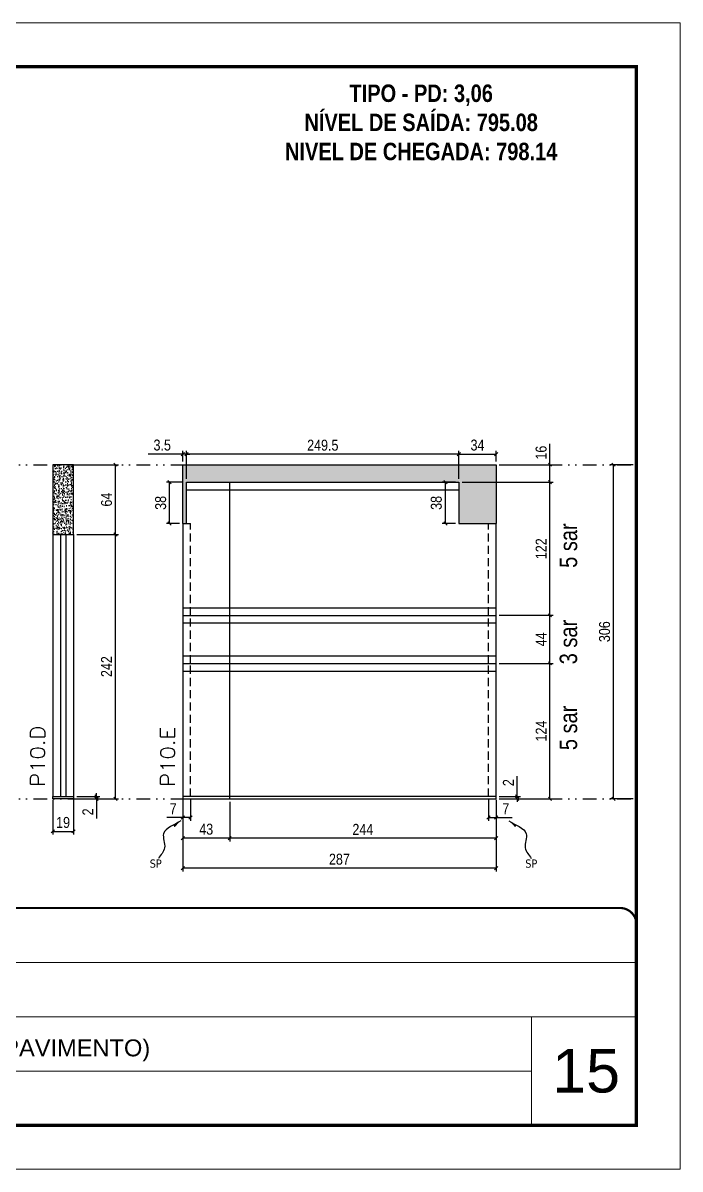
# Model space of a CAD drawing. Extents: x 14400 to 27878, y -21631 to 6985.
# Drawn here: x 18480 to 19082, y 2489 to 3539 of the extents above; entities that cross this region are included whole.
import ezdxf

# ---------------------------------------------------------------- set-up
doc = ezdxf.new("R2010")
doc.units = 0
for name, pattern in [('CONTINUO', [0]), ('DASHED', [0.75, 0.5, -0.25]), ('DIVIDE2', [0.625, 0.25, -0.125, 0, -0.125, 0, -0.125]), ('HIDDEN', [0.375, 0.25, -0.125])]:
    doc.linetypes.add(name, pattern=pattern)
for name, color, linetype, lineweight in [('CARIMBO', 255, 'Continuous', 9), ('Folhas', 255, 'Continuous', 9), ('SARRAFO DE PRESSAO', 251, 'DASHED', 9), ('Texto Seção', 7, 'Continuous', 15)]:
    doc.layers.add(name, color=color, linetype=linetype, lineweight=lineweight)
for name, color, linetype in [('COTA', 241, 'Continuous'), ('NOMENCLATURA', 7, 'Continuous'), ('Nível', 160, 'Continuous'), ('Painéis', 200, 'Continuous'), ('SARR_2.2x7', 40, 'Continuous'), ('Sarrafo de Pressão', 42, 'HIDDEN'), ('texto', 7, 'Continuous')]:
    doc.layers.add(name, color=color, linetype=linetype)
doc.styles.add('ARIAL', font='arial.ttf')
doc.styles.add('ARIAL_NARROW', font='ARIALN.TTF', dxfattribs={"height": 0.2})
doc.styles.add('COTA TECNICA', font='techl___.ttf', dxfattribs={"height": 10})
doc.styles.add('COTA TECNICA-50', font='techl___.ttf', dxfattribs={"height": 10})
doc.styles.add('REGUA-120', font='ROMANS.shx', dxfattribs={"height": 15})
doc.styles.add('ROMANC', font='techb___.ttf', dxfattribs={"height": 2.5})
doc.styles.get("Standard").update_dxf_attribs({"font": 'arial.ttf'})
doc.dimstyles.new('COTA PAINEL-50', dxfattribs={"dimtxt": 10, "dimasz": 3, "dimexe": 3, "dimexo": 3, "dimgap": 3, "dimtad": 1, "dimdec": 1, "dimzin": 12, "dimdsep": 46, "dimtxsty": 'COTA TECNICA-50', "dimblk1": 'OBLIQUE', "dimblk2": 'OBLIQUE', "dimsah": 1, "dimcen": 0.9, "dimclrd": 4, "dimclre": 4, "dimclrt": 240, "dimadec": 1, "dimazin": 3, "dimtfac": 1, "dimtdec": 1, "dimtmove": 0, "dimatfit": 3, "dimfxl": 1, "dimtolj": 1, "dimtzin": 12, "dimarcsym": 0})
doc.dimstyles.new('PAINEL', dxfattribs={"dimtxt": 10, "dimasz": 3, "dimexe": 3, "dimexo": 3, "dimgap": 3, "dimtad": 1, "dimdec": 1, "dimzin": 12, "dimdsep": 46, "dimtxsty": 'COTA TECNICA', "dimblk1": 'OBLIQUE', "dimblk2": 'OBLIQUE', "dimsah": 1, "dimcen": 0.9, "dimclrd": 4, "dimclre": 4, "dimclrt": 240, "dimadec": 1, "dimazin": 3, "dimtfac": 1, "dimtdec": 1, "dimtmove": 0, "dimatfit": 3, "dimfxl": 1, "dimtolj": 1, "dimtzin": 12, "dimarcsym": 0})
doc.dimstyles.get("Standard").update_dxf_attribs({"dimtxt": 0.18, "dimasz": 0.18, "dimexe": 0.18, "dimexo": 0.0625, "dimgap": 0.09, "dimtad": 0, "dimtih": 1, "dimtoh": 1, "dimdec": 4, "dimzin": 0, "dimdsep": 46, "dimtxsty": 'Standard', "dimcen": 0.09, "dimadec": 0, "dimazin": 0, "dimtfac": 1, "dimtdec": 4, "dimtofl": 0, "dimtmove": 0, "dimatfit": 3, "dimfxl": 1, "dimtolj": 1, "dimtzin": 0, "dimarcsym": 0})

# ---------------------------------------------------------------- blocks, each defined once
blk = doc.blocks.new('9999999999')
at = {"color": 30, "linetype": 'CONTINUO'}
for p, q in [((98564.6, 34379.6), (99584, 34379.6)), ((98564.6, 34329.8), (99488, 34329.8)), ((99584, 34329.8), (99488, 34329.8)), ((99488, 34329.8), (99488, 34230.2)), ((98564.6, 34280), (99488, 34280))]:
    blk.add_line(p, q, dxfattribs=at)
at = {"color": 30, "linetype": 'CONTINUO', "const_width": 2}
blk.add_lwpolyline([(99584, 34230.2), (99584, 34414.4, 0.414214), (99569, 34429.4), (98229, 34429.4, 0.414214), (98214, 34414.4), (98214, 34245.2, 0.414214), (98229, 34230.2), (99584, 34230.2)], format="xyb", dxfattribs=at)
at = {"layer": 'Folhas'}
blk.add_lwpolyline([(98139, 34190.2), (99624, 34190.2), (99624, 35240.2), (98139, 35240.2)], close=True, dxfattribs=at)
at = {"layer": 'Folhas', "color": 30, "const_width": 3}
blk.add_lwpolyline([(98214, 34230.2), (99584, 34230.2), (99584, 35200.2), (98214, 35200.2)], close=True, dxfattribs=at)
at = {"color": 7, "linetype": 'Continuous', "ltscale": 5, "style": 'ARIAL'}
blk.add_text('TIPO (7° AO 21° PAVIMENTO)', height=15.483, dxfattribs=at).set_placement((98837.7, 34293.5))
blk = doc.blocks.new('_Oblique')
at = {"color": 0, "linetype": 'ByBlock', "lineweight": -2}
blk.add_line((-0.5, -0.5), (0.5, 0.5), dxfattribs=at)
blk = doc.blocks.new('*D1530')
at = {"layer": 'COTA', "color": 4, "lineweight": -2, "transparency": 16777216}
for p, q in [((18626.4, 2827.3), (18626.4, 2761.7)), ((18913.4, 2827.3), (18913.4, 2761.7)), ((18913.4, 2764.7), (18626.4, 2764.7))]:
    blk.add_line(p, q, dxfattribs=at)
at = {"layer": 'Defpoints', "color": 0, "transparency": 16777216}
for p in [(18626.4, 2830.3), (18913.4, 2830.3), (18626.4, 2764.7)]:
    blk.add_point(p, dxfattribs=at)
at = {"layer": 'COTA', "color": 4, "lineweight": -2, "transparency": 16777216, "xscale": 3, "yscale": 3, "zscale": 3, "rotation": 180}
blk.add_blockref('_Oblique', (18626.4, 2764.7), dxfattribs=at)
at = {"layer": 'COTA', "color": 4, "lineweight": -2, "transparency": 16777216, "xscale": 3, "yscale": 3, "zscale": 3}
blk.add_blockref('_Oblique', (18913.4, 2764.7), dxfattribs=at)
at = {"layer": 'COTA', "color": 240, "transparency": 16777216, "insert": (18769.9, 2772.8), "char_height": 10, "attachment_point": 5, "style": 'COTA TECNICA'}
blk.add_mtext('\\A1;287', dxfattribs=at)
blk = doc.blocks.new('*D1531')
at = {"layer": 'COTA', "color": 4, "lineweight": -2, "transparency": 16777216}
for p, q in [((18906.4, 2827.3), (18906.4, 2808)), ((18913.4, 2825.3), (18913.4, 2808)), ((18906.4, 2811), (18913.4, 2811)), ((18913.4, 2811), (18928.2, 2811))]:
    blk.add_line(p, q, dxfattribs=at)
at = {"layer": 'Defpoints', "color": 0, "transparency": 16777216}
for p in [(18906.4, 2830.3), (18913.4, 2828.3), (18913.4, 2811)]:
    blk.add_point(p, dxfattribs=at)
at = {"layer": 'COTA', "color": 4, "lineweight": -2, "transparency": 16777216, "xscale": 3, "yscale": 3, "zscale": 3, "rotation": 180}
blk.add_blockref('_Oblique', (18906.4, 2811), dxfattribs=at)
at = {"layer": 'COTA', "color": 4, "lineweight": -2, "transparency": 16777216, "xscale": 3, "yscale": 3, "zscale": 3}
blk.add_blockref('_Oblique', (18913.4, 2811), dxfattribs=at)
at = {"layer": 'COTA', "color": 240, "transparency": 16777216, "insert": (18922.3, 2819.1), "char_height": 10, "attachment_point": 5, "style": 'COTA TECNICA-50'}
blk.add_mtext('\\A1;7', dxfattribs=at)
blk = doc.blocks.new('*D1532')
at = {"layer": 'COTA', "color": 4, "lineweight": -2, "transparency": 16777216}
for p, q in [((18626.4, 2825.3), (18626.4, 2808)), ((18633.4, 2827.3), (18633.4, 2808)), ((18626.4, 2811), (18611.7, 2811)), ((18633.4, 2811), (18626.4, 2811))]:
    blk.add_line(p, q, dxfattribs=at)
at = {"layer": 'Defpoints', "color": 0, "transparency": 16777216}
for p in [(18626.4, 2828.3), (18633.4, 2830.3), (18626.4, 2811)]:
    blk.add_point(p, dxfattribs=at)
at = {"layer": 'COTA', "color": 4, "lineweight": -2, "transparency": 16777216, "xscale": 3, "yscale": 3, "zscale": 3, "rotation": 180}
blk.add_blockref('_Oblique', (18626.4, 2811), dxfattribs=at)
at = {"layer": 'COTA', "color": 4, "lineweight": -2, "transparency": 16777216, "xscale": 3, "yscale": 3, "zscale": 3}
blk.add_blockref('_Oblique', (18633.4, 2811), dxfattribs=at)
at = {"layer": 'COTA', "color": 240, "transparency": 16777216, "insert": (18617.6, 2819.1), "char_height": 10, "attachment_point": 5, "style": 'COTA TECNICA-50'}
blk.add_mtext('\\A1;7', dxfattribs=at)
blk = doc.blocks.new('*D1533')
at = {"layer": 'COTA', "color": 4, "lineweight": -2, "transparency": 16777216}
for p, q in [((18932.7, 2830.3), (18932.7, 2849.1)), ((18916.4, 2830.3), (18935.7, 2830.3)), ((18916.4, 2828.3), (18935.7, 2828.3)), ((18932.7, 2828.3), (18932.7, 2830.3)), ((18932.7, 2828.3), (18932.7, 2825.3))]:
    blk.add_line(p, q, dxfattribs=at)
at = {"layer": 'Defpoints', "color": 0, "transparency": 16777216}
for p in [(18913.4, 2830.3), (18913.4, 2828.3), (18932.7, 2828.3)]:
    blk.add_point(p, dxfattribs=at)
at = {"layer": 'COTA', "color": 4, "lineweight": -2, "transparency": 16777216, "xscale": 3, "yscale": 3, "zscale": 3}
for p, rotation in [((18932.7, 2830.3), 270), ((18932.7, 2828.3), 90)]:
    blk.add_blockref('_Oblique', p, dxfattribs=dict(at, rotation=rotation))
at = {"layer": 'COTA', "color": 240, "transparency": 16777216, "insert": (18924.7, 2843), "char_height": 10, "attachment_point": 5, "rotation": 90, "style": 'COTA TECNICA-50'}
blk.add_mtext('\\A1;2', dxfattribs=at)
blk = doc.blocks.new('*D1534')
at = {"layer": 'COTA', "color": 4, "linetype": 'ByBlock', "lineweight": -2, "transparency": 16777216}
for p, q in [((18916.4, 2952.3), (18965.8, 2952.3)), ((18962.8, 2828.3), (18962.8, 2952.3)), ((18916.4, 2828.3), (18965.8, 2828.3))]:
    blk.add_line(p, q, dxfattribs=at)
at = {"layer": 'Defpoints', "color": 0, "linetype": 'ByBlock', "transparency": 16777216}
for p in [(18913.4, 2952.3), (18962.8, 2952.3), (18913.4, 2828.3)]:
    blk.add_point(p, dxfattribs=at)
at = {"layer": 'COTA', "color": 4, "linetype": 'ByBlock', "lineweight": -2, "transparency": 16777216, "xscale": 3, "yscale": 3, "zscale": 3}
for p, rotation in [((18962.8, 2952.3), 90), ((18962.8, 2828.3), 270)]:
    blk.add_blockref('_Oblique', p, dxfattribs=dict(at, rotation=rotation))
at = {"layer": 'COTA', "color": 240, "linetype": 'ByBlock', "transparency": 16777216, "insert": (18954.7, 2890.3), "char_height": 10, "attachment_point": 5, "rotation": 90, "style": 'COTA TECNICA'}
blk.add_mtext('\\A1;124', dxfattribs=at)
blk = doc.blocks.new('*D1535')
at = {"layer": 'COTA', "color": 4, "lineweight": -2, "transparency": 16777216}
for p, q in [((18626.4, 2825.3), (18626.4, 2789.1)), ((18669.4, 2825.3), (18669.4, 2789.1)), ((18669.4, 2792.1), (18626.4, 2792.1))]:
    blk.add_line(p, q, dxfattribs=at)
at = {"layer": 'Defpoints', "color": 0, "transparency": 16777216}
for p in [(18626.4, 2828.3), (18669.4, 2828.3), (18626.4, 2792.1)]:
    blk.add_point(p, dxfattribs=at)
at = {"layer": 'COTA', "color": 4, "lineweight": -2, "transparency": 16777216, "xscale": 3, "yscale": 3, "zscale": 3, "rotation": 180}
blk.add_blockref('_Oblique', (18626.4, 2792.1), dxfattribs=at)
at = {"layer": 'COTA', "color": 4, "lineweight": -2, "transparency": 16777216, "xscale": 3, "yscale": 3, "zscale": 3}
blk.add_blockref('_Oblique', (18669.4, 2792.1), dxfattribs=at)
at = {"layer": 'COTA', "color": 240, "transparency": 16777216, "insert": (18647.9, 2800.3), "char_height": 10, "attachment_point": 5, "style": 'COTA TECNICA'}
blk.add_mtext('\\A1;43', dxfattribs=at)
blk = doc.blocks.new('*D1536')
at = {"layer": 'COTA', "color": 4, "lineweight": -2, "transparency": 16777216}
for p, q in [((18669.4, 2825.3), (18669.4, 2789.1)), ((18913.4, 2825.3), (18913.4, 2789.1)), ((18913.4, 2792.1), (18669.4, 2792.1))]:
    blk.add_line(p, q, dxfattribs=at)
at = {"layer": 'Defpoints', "color": 0, "transparency": 16777216}
for p in [(18669.4, 2828.3), (18913.4, 2828.3), (18669.4, 2792.1)]:
    blk.add_point(p, dxfattribs=at)
at = {"layer": 'COTA', "color": 4, "lineweight": -2, "transparency": 16777216, "xscale": 3, "yscale": 3, "zscale": 3, "rotation": 180}
blk.add_blockref('_Oblique', (18669.4, 2792.1), dxfattribs=at)
at = {"layer": 'COTA', "color": 4, "lineweight": -2, "transparency": 16777216, "xscale": 3, "yscale": 3, "zscale": 3}
blk.add_blockref('_Oblique', (18913.4, 2792.1), dxfattribs=at)
at = {"layer": 'COTA', "color": 240, "transparency": 16777216, "insert": (18791.4, 2800.2), "char_height": 10, "attachment_point": 5, "style": 'COTA TECNICA'}
blk.add_mtext('\\A1;244', dxfattribs=at)
blk = doc.blocks.new('*D1540')
at = {"layer": 'COTA', "color": 4, "lineweight": -2, "transparency": 16777216}
for p, q in [((19039, 3134.3), (19018, 3134.3)), ((19021, 2828.3), (19021, 3134.3)), ((19039, 2828.3), (19018, 2828.3))]:
    blk.add_line(p, q, dxfattribs=at)
at = {"layer": 'Defpoints', "color": 0, "transparency": 16777216}
for p in [(19021, 3134.3), (19042, 3134.3), (19042, 2828.3)]:
    blk.add_point(p, dxfattribs=at)
at = {"layer": 'COTA', "color": 4, "lineweight": -2, "transparency": 16777216, "xscale": 3, "yscale": 3, "zscale": 3}
for p, rotation in [((19021, 3134.3), 90), ((19021, 2828.3), 270)]:
    blk.add_blockref('_Oblique', p, dxfattribs=dict(at, rotation=rotation))
at = {"layer": 'COTA', "color": 240, "transparency": 16777216, "insert": (19012.8, 2981.3), "char_height": 10, "attachment_point": 5, "rotation": 90, "style": 'COTA TECNICA'}
blk.add_mtext('\\A1;306', dxfattribs=at)
blk = doc.blocks.new('*D1541')
at = {"layer": 'COTA', "color": 4, "lineweight": -2, "transparency": 16777216}
for p, q in [((18882.4, 3118.3), (18965.8, 3118.3)), ((18962.8, 2996.3), (18962.8, 3118.3)), ((18916.4, 2996.3), (18965.8, 2996.3))]:
    blk.add_line(p, q, dxfattribs=at)
at = {"layer": 'Defpoints', "color": 0, "transparency": 16777216}
for p in [(18879.4, 3118.3), (18962.8, 3118.3), (18913.4, 2996.3)]:
    blk.add_point(p, dxfattribs=at)
at = {"layer": 'COTA', "color": 4, "lineweight": -2, "transparency": 16777216, "xscale": 3, "yscale": 3, "zscale": 3}
for p, rotation in [((18962.8, 3118.3), 90), ((18962.8, 2996.3), 270)]:
    blk.add_blockref('_Oblique', p, dxfattribs=dict(at, rotation=rotation))
at = {"layer": 'COTA', "color": 240, "transparency": 16777216, "insert": (18954.7, 3057.3), "char_height": 10, "attachment_point": 5, "rotation": 90, "style": 'COTA TECNICA'}
blk.add_mtext('\\A1;122', dxfattribs=at)
blk = doc.blocks.new('*D1542')
at = {"layer": 'COTA', "color": 4, "lineweight": -2, "transparency": 16777216}
for p, q in [((18962.8, 3134.3), (18962.8, 3153.3)), ((18916.4, 3134.3), (18965.8, 3134.3)), ((18962.8, 3118.3), (18962.8, 3134.3)), ((18882.4, 3118.3), (18965.8, 3118.3))]:
    blk.add_line(p, q, dxfattribs=at)
at = {"layer": 'Defpoints', "color": 0, "transparency": 16777216}
for p in [(18913.4, 3134.3), (18962.8, 3134.3), (18879.4, 3118.3)]:
    blk.add_point(p, dxfattribs=at)
at = {"layer": 'COTA', "color": 4, "lineweight": -2, "transparency": 16777216, "xscale": 3, "yscale": 3, "zscale": 3}
for p, rotation in [((18962.8, 3134.3), 90), ((18962.8, 3118.3), 270)]:
    blk.add_blockref('_Oblique', p, dxfattribs=dict(at, rotation=rotation))
at = {"layer": 'COTA', "color": 240, "transparency": 16777216, "insert": (18954.7, 3145.3), "char_height": 10, "attachment_point": 5, "rotation": 90, "style": 'COTA TECNICA'}
blk.add_mtext('\\A1;16', dxfattribs=at)
blk = doc.blocks.new('*D1552')
at = {"layer": 'COTA', "color": 4, "lineweight": -2, "transparency": 16777216}
for p, q in [((18507.3, 2827.3), (18507.3, 2795.4)), ((18526.3, 2827.3), (18526.3, 2795.4)), ((18507.3, 2798.4), (18526.3, 2798.4))]:
    blk.add_line(p, q, dxfattribs=at)
at = {"layer": 'Defpoints', "color": 0, "transparency": 16777216}
for p in [(18507.3, 2830.3), (18526.3, 2830.3), (18526.3, 2798.4)]:
    blk.add_point(p, dxfattribs=at)
at = {"layer": 'COTA', "color": 4, "lineweight": -2, "transparency": 16777216, "xscale": 3, "yscale": 3, "zscale": 3, "rotation": 180}
blk.add_blockref('_Oblique', (18507.3, 2798.4), dxfattribs=at)
at = {"layer": 'COTA', "color": 4, "lineweight": -2, "transparency": 16777216, "xscale": 3, "yscale": 3, "zscale": 3}
blk.add_blockref('_Oblique', (18526.3, 2798.4), dxfattribs=at)
at = {"layer": 'COTA', "color": 240, "transparency": 16777216, "insert": (18516.8, 2806.5), "char_height": 10, "attachment_point": 5, "style": 'COTA TECNICA'}
blk.add_mtext('\\A1;19', dxfattribs=at)
blk = doc.blocks.new('*D1553')
at = {"layer": 'COTA', "color": 4, "lineweight": -2, "transparency": 16777216}
for p, q in [((18529.3, 2830.3), (18550.5, 2830.3)), ((18529.3, 2828.3), (18550.5, 2828.3)), ((18547.5, 2830.3), (18547.5, 2833.3)), ((18547.5, 2830.3), (18547.5, 2828.3)), ((18547.5, 2828.3), (18547.5, 2810.2))]:
    blk.add_line(p, q, dxfattribs=at)
at = {"layer": 'Defpoints', "color": 0, "transparency": 16777216}
for p in [(18526.3, 2830.3), (18526.3, 2828.3), (18547.5, 2830.3)]:
    blk.add_point(p, dxfattribs=at)
at = {"layer": 'COTA', "color": 4, "lineweight": -2, "transparency": 16777216, "xscale": 3, "yscale": 3, "zscale": 3}
for p, rotation in [((18547.5, 2830.3), 270), ((18547.5, 2828.3), 90)]:
    blk.add_blockref('_Oblique', p, dxfattribs=dict(at, rotation=rotation))
at = {"layer": 'COTA', "color": 240, "transparency": 16777216, "insert": (18539.5, 2816.2), "char_height": 10, "attachment_point": 5, "rotation": 90, "style": 'COTA TECNICA-50'}
blk.add_mtext('\\A1;2', dxfattribs=at)
blk = doc.blocks.new('*D1554')
at = {"layer": 'COTA', "color": 4, "lineweight": -2, "transparency": 16777216}
for p, q in [((18529.3, 3070.3), (18567.7, 3070.3)), ((18564.7, 2828.3), (18564.7, 3070.3)), ((18529.3, 2828.3), (18567.7, 2828.3))]:
    blk.add_line(p, q, dxfattribs=at)
at = {"layer": 'Defpoints', "color": 0, "transparency": 16777216}
for p in [(18526.3, 3070.3), (18564.7, 3070.3), (18526.3, 2828.3)]:
    blk.add_point(p, dxfattribs=at)
at = {"layer": 'COTA', "color": 4, "lineweight": -2, "transparency": 16777216, "xscale": 3, "yscale": 3, "zscale": 3}
for p, rotation in [((18564.7, 3070.3), 90), ((18564.7, 2828.3), 270)]:
    blk.add_blockref('_Oblique', p, dxfattribs=dict(at, rotation=rotation))
at = {"layer": 'COTA', "color": 240, "transparency": 16777216, "insert": (18556.6, 2949.3), "char_height": 10, "attachment_point": 5, "rotation": 90, "style": 'COTA TECNICA-50'}
blk.add_mtext('\\A1;242', dxfattribs=at)
blk = doc.blocks.new('*D1555')
at = {"layer": 'COTA', "color": 4, "lineweight": -2, "transparency": 16777216}
for p, q in [((18529.3, 3134.3), (18567.7, 3134.3)), ((18564.7, 3070.3), (18564.7, 3134.3)), ((18529.3, 3070.3), (18567.7, 3070.3))]:
    blk.add_line(p, q, dxfattribs=at)
at = {"layer": 'Defpoints', "color": 0, "transparency": 16777216}
for p in [(18526.3, 3134.3), (18564.7, 3134.3), (18526.3, 3070.3)]:
    blk.add_point(p, dxfattribs=at)
at = {"layer": 'COTA', "color": 4, "lineweight": -2, "transparency": 16777216, "xscale": 3, "yscale": 3, "zscale": 3}
for p, rotation in [((18564.7, 3134.3), 90), ((18564.7, 3070.3), 270)]:
    blk.add_blockref('_Oblique', p, dxfattribs=dict(at, rotation=rotation))
at = {"layer": 'COTA', "color": 240, "transparency": 16777216, "insert": (18556.6, 3102.3), "char_height": 10, "attachment_point": 5, "rotation": 90, "style": 'COTA TECNICA'}
blk.add_mtext('\\A1;64', dxfattribs=at)
blk = doc.blocks.new('*D2861')
at = {"layer": 'COTA', "color": 4, "lineweight": -2, "transparency": 16777216}
for p, q in [((18916.4, 2996.3), (18965.8, 2996.3)), ((18962.8, 2952.3), (18962.8, 2996.3)), ((18916.4, 2952.3), (18965.8, 2952.3))]:
    blk.add_line(p, q, dxfattribs=at)
at = {"layer": 'Defpoints', "color": 0, "transparency": 16777216}
for p in [(18913.4, 2996.3), (18962.8, 2996.3), (18913.4, 2952.3)]:
    blk.add_point(p, dxfattribs=at)
at = {"layer": 'COTA', "color": 4, "lineweight": -2, "transparency": 16777216, "xscale": 3, "yscale": 3, "zscale": 3}
for p, rotation in [((18962.8, 2996.3), 90), ((18962.8, 2952.3), 270)]:
    blk.add_blockref('_Oblique', p, dxfattribs=dict(at, rotation=rotation))
at = {"layer": 'COTA', "color": 240, "transparency": 16777216, "insert": (18954.7, 2974.3), "char_height": 10, "attachment_point": 5, "rotation": 90, "style": 'COTA TECNICA'}
blk.add_mtext('\\A1;44', dxfattribs=at)
blk = doc.blocks.new('*D2862')
at = {"layer": 'COTA', "color": 4, "lineweight": -2, "transparency": 16777216}
for p, q in [((18626.9, 3118.3), (18611.4, 3118.3)), ((18614.4, 3080.3), (18614.4, 3118.3)), ((18623.4, 3080.3), (18611.4, 3080.3))]:
    blk.add_line(p, q, dxfattribs=at)
at = {"layer": 'Defpoints', "color": 0, "transparency": 16777216}
for p in [(18614.4, 3118.3), (18629.9, 3118.3), (18626.4, 3080.3)]:
    blk.add_point(p, dxfattribs=at)
at = {"layer": 'COTA', "color": 4, "lineweight": -2, "transparency": 16777216, "xscale": 3, "yscale": 3, "zscale": 3}
for p, rotation in [((18614.4, 3118.3), 90), ((18614.4, 3080.3), 270)]:
    blk.add_blockref('_Oblique', p, dxfattribs=dict(at, rotation=rotation))
at = {"layer": 'COTA', "color": 240, "transparency": 16777216, "insert": (18606.2, 3099.3), "char_height": 10, "attachment_point": 5, "rotation": 90, "style": 'COTA TECNICA'}
blk.add_mtext('\\A1;38', dxfattribs=at)
blk = doc.blocks.new('*D2863')
at = {"layer": 'COTA', "color": 4, "lineweight": -2, "transparency": 16777216}
for p, q in [((18626.4, 3143.9), (18594.8, 3143.9)), ((18626.4, 3137.3), (18626.4, 3146.9)), ((18629.9, 3143.9), (18626.4, 3143.9)), ((18629.9, 3121.3), (18629.9, 3146.9)), ((18629.9, 3143.9), (18632.9, 3143.9))]:
    blk.add_line(p, q, dxfattribs=at)
at = {"layer": 'Defpoints', "color": 0, "transparency": 16777216}
for p in [(18626.4, 3143.9), (18626.4, 3134.3), (18629.9, 3118.3)]:
    blk.add_point(p, dxfattribs=at)
at = {"layer": 'COTA', "color": 4, "lineweight": -2, "transparency": 16777216, "xscale": 3, "yscale": 3, "zscale": 3}
blk.add_blockref('_Oblique', (18626.4, 3143.9), dxfattribs=at)
at = {"layer": 'COTA', "color": 4, "lineweight": -2, "transparency": 16777216, "xscale": 3, "yscale": 3, "zscale": 3, "rotation": 180}
blk.add_blockref('_Oblique', (18629.9, 3143.9), dxfattribs=at)
at = {"layer": 'COTA', "color": 240, "transparency": 16777216, "insert": (18607.6, 3152.2), "char_height": 10, "attachment_point": 5, "style": 'COTA TECNICA'}
blk.add_mtext('\\A1;3.5', dxfattribs=at)
blk = doc.blocks.new('*D2864')
at = {"layer": 'COTA', "color": 4, "lineweight": -2, "transparency": 16777216}
for p, q in [((18629.9, 3121.3), (18629.9, 3146.9)), ((18879.4, 3143.9), (18629.9, 3143.9)), ((18879.4, 3121.3), (18879.4, 3146.9))]:
    blk.add_line(p, q, dxfattribs=at)
at = {"layer": 'Defpoints', "color": 0, "transparency": 16777216}
for p in [(18629.9, 3143.9), (18629.9, 3118.3), (18879.4, 3118.3)]:
    blk.add_point(p, dxfattribs=at)
at = {"layer": 'COTA', "color": 4, "lineweight": -2, "transparency": 16777216, "xscale": 3, "yscale": 3, "zscale": 3, "rotation": 180}
blk.add_blockref('_Oblique', (18629.9, 3143.9), dxfattribs=at)
at = {"layer": 'COTA', "color": 4, "lineweight": -2, "transparency": 16777216, "xscale": 3, "yscale": 3, "zscale": 3}
blk.add_blockref('_Oblique', (18879.4, 3143.9), dxfattribs=at)
at = {"layer": 'COTA', "color": 240, "transparency": 16777216, "insert": (18754.7, 3152.1), "char_height": 10, "attachment_point": 5, "style": 'COTA TECNICA'}
blk.add_mtext('\\A1;249.5', dxfattribs=at)
blk = doc.blocks.new('*D2865')
at = {"layer": 'COTA', "color": 4, "lineweight": -2, "transparency": 16777216}
for p, q in [((18879.4, 3121.3), (18879.4, 3146.9)), ((18879.4, 3143.9), (18913.4, 3143.9)), ((18913.4, 3137.3), (18913.4, 3146.9))]:
    blk.add_line(p, q, dxfattribs=at)
at = {"layer": 'Defpoints', "color": 0, "transparency": 16777216}
for p in [(18913.4, 3143.9), (18913.4, 3134.3), (18879.4, 3118.3)]:
    blk.add_point(p, dxfattribs=at)
at = {"layer": 'COTA', "color": 4, "lineweight": -2, "transparency": 16777216, "xscale": 3, "yscale": 3, "zscale": 3, "rotation": 180}
blk.add_blockref('_Oblique', (18879.4, 3143.9), dxfattribs=at)
at = {"layer": 'COTA', "color": 4, "lineweight": -2, "transparency": 16777216, "xscale": 3, "yscale": 3, "zscale": 3}
blk.add_blockref('_Oblique', (18913.4, 3143.9), dxfattribs=at)
at = {"layer": 'COTA', "color": 240, "transparency": 16777216, "insert": (18896.4, 3152.2), "char_height": 10, "attachment_point": 5, "style": 'COTA TECNICA'}
blk.add_mtext('\\A1;34', dxfattribs=at)
blk = doc.blocks.new('*D2866')
at = {"layer": 'COTA', "color": 4, "lineweight": -2, "transparency": 16777216}
for p, q in [((18876.4, 3118.3), (18864, 3118.3)), ((18867, 3080.3), (18867, 3118.3)), ((18876.4, 3080.3), (18864, 3080.3))]:
    blk.add_line(p, q, dxfattribs=at)
at = {"layer": 'Defpoints', "color": 0, "transparency": 16777216}
for p in [(18867, 3118.3), (18879.4, 3118.3), (18879.4, 3080.3)]:
    blk.add_point(p, dxfattribs=at)
at = {"layer": 'COTA', "color": 4, "lineweight": -2, "transparency": 16777216, "xscale": 3, "yscale": 3, "zscale": 3}
for p, rotation in [((18867, 3118.3), 90), ((18867, 3080.3), 270)]:
    blk.add_blockref('_Oblique', p, dxfattribs=dict(at, rotation=rotation))
at = {"layer": 'COTA', "color": 240, "transparency": 16777216, "insert": (18858.7, 3099.3), "char_height": 10, "attachment_point": 5, "rotation": 90, "style": 'COTA TECNICA'}
blk.add_mtext('\\A1;38', dxfattribs=at)

msp = doc.modelspace()

# ---------------------------------------------------------------- hatches: boundary and pattern name
at = {"layer": 'COTA'}
h = msp.add_hatch(dxfattribs=at)
h.set_pattern_fill('AR-CONC', color=256, scale=0.03)
h.set_pattern_definition([(50, (-235.7494, -1198.575), (5.4655401, -0.4781726), [0.5715, -6.2865]), (355, (-235.7494, -1198.575), (-1.0573026, 5.7317054), [0.4572, -5.0292175]), (100.451445, (-235.294, -1198.615), (4.4082374, 5.2535326), [0.4857003, -5.3427073]), (46.1842, (-235.7494, -1197.051), (8.1323712, -1.2612698), [0.85725, -9.42975]), (96.635558, (-235.072, -1197.156), (7.122124, 7.4227837), [0.7285507, -8.0140682]), (351.18415, (-235.749, -1197.051), (7.122124, 7.4227837), [0.685799, -7.543792]), (21, (-234.9874, -1197.432), (4.5484317, -3.0679559), [0.5715, -6.2865]), (326, (-234.9874, -1197.432), (1.8540609, 5.525639), [0.4572, -5.0292]), (71.451445, (-234.6084, -1197.688), (6.4024926, 2.457683), [0.4857003, -5.3426981]), (37.5, (-235.7494, -1198.5751), (0.0926581, 2.53665117), [0, -4.96824, 0, -5.1054, 0, -5.04825]), (7.5, (-235.7494, -1198.575), (2.00458988, 3.00541724), [0, -2.91084, 0, -4.85394, 0, -1.92405]), (327.5, (-237.4487, -1198.5751), (4.06771786, -0.17186232), [0, -1.905, 0, -5.9436, 0, -7.8867]), (317.5, (-238.2107, -1198.575), (4.44387544, 0.7627947), [0, -2.4765, 0, -3.94716, 0, -5.6007])])
h.paths.add_polyline_path([(18507.304, 3070.285), (18526.304, 3070.285), (18526.304, 3134.285), (18507.304, 3134.285)])
h = msp.add_hatch(dxfattribs=at)
h.set_pattern_fill('AR-CONC', color=256, scale=0.03)
h.paths.add_polyline_path([(18913.419, 3134.285), (18626.419, 3134.285), (18626.419, 3080.285), (18629.919, 3080.285), (18629.919, 3118.285), (18879.419, 3118.285), (18879.419, 3080.285), (18913.419, 3080.285)])

# ---------------------------------------------------------------- linework, layer by layer
for p, q in [((18626.419, 3080.285), (18626.419, 3134.285)), ((18626.419, 3134.285), (18913.419, 3134.285)), ((18913.419, 3134.285), (18913.419, 3080.285))]:
    msp.add_line(p, q, dxfattribs=at)
msp.add_lwpolyline([(18507.304, 3070.285), (18526.304, 3070.285), (18526.304, 3134.285), (18507.304, 3134.285)], close=True, dxfattribs=at)
at = {"layer": 'Nível', "color": 4, "linetype": 'DIVIDE2', "ltscale": 50}
for p, q in [((17671.967, 3134.285), (19041.967, 3134.285)), ((17671.967, 2828.285), (19041.967, 2828.285))]:
    msp.add_line(p, q, dxfattribs=at)
at = {"layer": 'Painéis'}
for p, q in [((18629.919, 3080.285), (18629.919, 3118.285)), ((18629.919, 3118.285), (18879.419, 3118.285)), ((18669.419, 2828.285), (18669.419, 3118.285)), ((18879.419, 3118.285), (18879.419, 3080.285)), ((18626.419, 3080.285), (18626.419, 2830.285)), ((18626.419, 3080.285), (18633.419, 3080.285)), ((18879.419, 3080.285), (18913.419, 3080.285)), ((18913.419, 2830.285), (18913.419, 3080.285)), ((18507.304, 3070.285), (18507.304, 2830.285)), ((18507.304, 3070.285), (18526.304, 3070.285)), ((18526.304, 3070.285), (18526.304, 2830.285)), ((18626.419, 2996.285), (18913.419, 2996.285)), ((18626.419, 2952.285), (18913.419, 2952.285)), ((18507.304, 2830.285), (18526.304, 2830.285)), ((18507.304, 2828.285), (18507.304, 2830.285)), ((18526.304, 2828.285), (18507.304, 2828.285)), ((18526.304, 2830.285), (18526.304, 2828.285))]:
    msp.add_line(p, q, dxfattribs=at)
msp.add_lwpolyline([(18913.419, 2830.285), (18626.419, 2830.285), (18626.419, 2828.285), (18913.419, 2828.285)], close=True, dxfattribs=at)
at = {"layer": 'SARR_2.2x7'}
for p, q in [((18629.919, 3111.285), (18879.419, 3111.285)), ((18514.304, 3070.285), (18514.304, 2830.285)), ((18519.304, 3070.285), (18519.304, 2830.285)), ((18626.419, 3003.285), (18913.419, 3003.285)), ((18626.419, 2989.285), (18913.419, 2989.285)), ((18626.419, 2959.285), (18913.419, 2959.285)), ((18626.419, 2945.285), (18913.419, 2945.285))]:
    msp.add_line(p, q, dxfattribs=at)
at = {"layer": 'Sarrafo de Pressão', "ltscale": 30}
for p, q in [((18633.419, 2996.285), (18633.419, 3080.285)), ((18906.419, 2996.285), (18906.419, 3080.285)), ((18633.419, 2952.285), (18633.419, 2996.285)), ((18906.419, 2952.285), (18906.419, 2996.285)), ((18633.419, 2830.285), (18633.419, 2952.285)), ((18906.419, 2830.285), (18906.419, 2952.285))]:
    msp.add_line(p, q, dxfattribs=at)

# ---------------------------------------------------------------- block references
at = {"layer": 'SARRAFO DE PRESSAO', "color": 6, "linetype": 'ByBlock'}
msp.add_blockref('9999999999', (-80542.011, -31701.203), dxfattribs=at)

# ---------------------------------------------------------------- texts
at = {"layer": 'CARIMBO', "style": 'ARIAL'}
msp.add_text('15', height=40, dxfattribs=at).set_placement((18964.828, 2559.146))
at = {"layer": 'NOMENCLATURA', "style": 'ARIAL_NARROW'}
for s, p in [('5 sar', (18987.663, 3039.804)), ('3 sar', (18987.663, 2951.424)), ('5 sar', (18987.663, 2872.804))]:
    msp.add_text(s, height=16, rotation=90, dxfattribs=at).set_placement(p)
at = {"layer": 'NOMENCLATURA', "color": 2, "insert": (18844.806, 3482.587), "char_height": 16, "attachment_point": 2, "style": 'ROMANC'}
msp.add_mtext_dynamic_manual_height_columns('TIPO - PD: 3,06\\PNÍVEL DE SAÍDA: 795.08\\PNIVEL DE CHEGADA: 798.14', width=432.35115, gutter_width=1, heights=[0], dxfattribs=at)
at = {"layer": 'texto', "color": 0, "char_height": 7.5, "attachment_point": 5}
for insert in [(18601.642, 2768.794), (18945.667, 2768.794)]:
    msp.add_mtext('{\\fTahoma|b0|i0|c0|p34;\\C4;SP}', dxfattribs=dict(at, insert=insert))
at = {"layer": 'Texto Seção', "style": 'REGUA-120', "width": 1.1}
for s, p in [('P10.D', (18500.055, 2839.049)), ('P10.E', (18619.17, 2839.049))]:
    msp.add_text(s, height=13, rotation=90, dxfattribs=at).set_placement(p)

# ---------------------------------------------------------------- dimensions: what is measured, and where the dimension line sits
at = {"layer": 'COTA'}
for base, p1, p2, dimstyle, picture, middle in [((18626.419, 3143.936), (18629.919, 3118.285), (18626.419, 3134.285), 'PAINEL', '*D2863', (18607.617, 3152.155)), ((18629.919, 3143.936), (18879.419, 3118.285), (18629.919, 3118.285), 'PAINEL', '*D2864', (18754.669, 3152.075)), ((18913.419, 3143.936), (18879.419, 3118.285), (18913.419, 3134.285), 'PAINEL', '*D2865', (18896.419, 3152.155)), ((18913.419, 2811.043), (18906.419, 2830.285), (18913.419, 2828.285), 'COTA PAINEL-50', '*D1531', (18922.285, 2819.117))]:
    dim = msp.add_linear_dim(base=base, p1=p1, p2=p2, dimstyle=dimstyle, dxfattribs=at)
    dim.commit()
    dim.dimension.update_dxf_attribs({"geometry": picture, "text_midpoint": middle})
for base, p1, p2, angle, dimstyle, picture, middle in [((18962.787, 3134.285), (18879.419, 3118.285), (18913.419, 3134.285), 90, 'PAINEL', '*D1542', (18954.685, 3145.292)), ((18564.682, 3134.285), (18526.304, 3070.285), (18526.304, 3134.285), 90, 'PAINEL', '*D1555', (18556.58, 3102.285)), ((19021.04, 3134.285), (19041.967, 2828.285), (19041.967, 3134.285), 90, 'PAINEL', '*D1540', (19012.821, 2981.285)), ((18614.41, 3118.285), (18626.419, 3080.285), (18629.919, 3118.285), 90, 'PAINEL', '*D2862', (18606.168, 3099.285)), ((18866.981, 3118.285), (18879.419, 3080.285), (18879.419, 3118.285), 90, 'PAINEL', '*D2866', (18858.74, 3099.285)), ((18962.787, 3118.285), (18913.419, 2996.285), (18879.419, 3118.285), 90, 'PAINEL', '*D1541', (18954.728, 3057.285)), ((18564.682, 3070.285), (18526.304, 2828.285), (18526.304, 3070.285), 90, 'COTA PAINEL-50', '*D1554', (18556.609, 2949.285)), ((18962.787, 2996.285), (18913.419, 2952.285), (18913.419, 2996.285), 90, 'PAINEL', '*D2861', (18954.714, 2974.285)), ((18626.419, 2811.043), (18633.419, 2830.285), (18626.419, 2828.285), 180, 'COTA PAINEL-50', '*D1532', (18617.554, 2819.117)), ((18669.419, 2792.105), (18913.419, 2828.285), (18669.419, 2828.285), 180, 'PAINEL', '*D1536', (18791.419, 2800.178))]:
    dim = msp.add_linear_dim(base=base, p1=p1, p2=p2, angle=angle, dimstyle=dimstyle, dxfattribs=at)
    dim.commit()
    dim.dimension.update_dxf_attribs({"geometry": picture, "text_midpoint": middle})
at = {"layer": 'COTA', "linetype": 'ByBlock'}
dim = msp.add_aligned_dim(p1=(18913.419, 2828.285), p2=(18913.419, 2952.285), distance=-49.367, dimstyle='PAINEL', dxfattribs=at)
dim.commit()
dim.dimension.update_dxf_attribs({"geometry": '*D1534', "text_midpoint": (18954.714, 2890.285)})
at = {"layer": 'COTA'}
for base, p1, p2, picture, middle in [((18932.678, 2828.285), (18913.419, 2830.285), (18913.419, 2828.285), '*D1533', (18932.678, 2843.032)), ((18547.497, 2830.285), (18526.304, 2828.285), (18526.304, 2830.285), '*D1553', (18547.497, 2816.23))]:
    dim = msp.add_linear_dim(base=base, p1=p1, p2=p2, angle=90, dimstyle='COTA PAINEL-50', dxfattribs=at)
    dim.commit()
    dim.dimension.update_dxf_attribs({"geometry": picture, "text_midpoint": middle, "dimtype": 160})
dim = msp.add_linear_dim(base=(18526.304, 2798.391), p1=(18507.304, 2830.285), p2=(18526.304, 2830.285), dimstyle='PAINEL', override={"dimarcsym": 2}, dxfattribs=at)
dim.commit()
dim.dimension.update_dxf_attribs({"geometry": '*D1552', "text_midpoint": (18516.804, 2806.479)})
for base, p1, p2, override, picture, middle in [((18626.419, 2764.668), (18913.419, 2830.285), (18626.419, 2830.285), {"dimarcsym": 2}, '*D1530', (18769.919, 2772.763)), ((18626.419, 2792.105), (18669.419, 2828.285), (18626.419, 2828.285), {"dimtmove": 1}, '*D1535', (18647.919, 2800.325))]:
    dim = msp.add_linear_dim(base=base, p1=p1, p2=p2, angle=180, dimstyle='PAINEL', override=override, dxfattribs=at)
    dim.commit()
    dim.dimension.update_dxf_attribs({"geometry": picture, "text_midpoint": middle})

# ---------------------------------------------------------------- leaders
at = {"layer": 'COTA', "path_type": 1}
for points in [[(18624.591, 2808.104), (18608.805, 2796.269), (18609.73, 2783.263), (18604.178, 2773.481)], [(18925.248, 2808.104), (18941.034, 2796.269), (18940.109, 2783.263), (18945.661, 2773.481)]]:
    msp.add_leader(points, dimstyle='Standard', override={"dimasz": 8}, dxfattribs=at)

doc.saveas('drawing.dxf')
